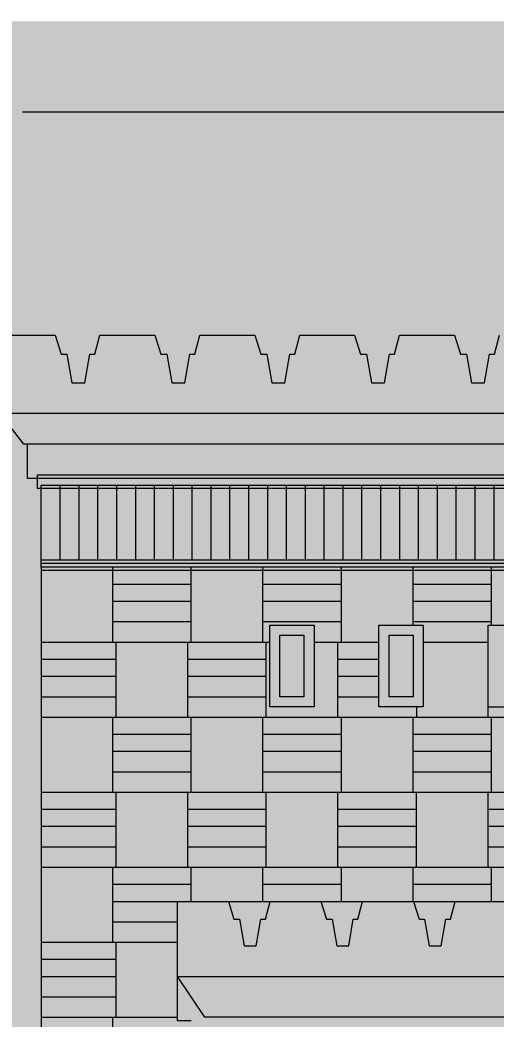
# Model space of a CAD drawing. Header units: millimetres. Extents: x -2412 to 16214, y -1176 to 12021.
# Drawn here: x 89 to 2219, y 7550 to 12021 of the extents above; entities that cross this region are included whole.
import ezdxf

# ---------------------------------------------------------------- set-up
doc = ezdxf.new("R2010")
doc.units = ezdxf.units.MM
for name, color, linetype, lineweight, true_color in [('00_WHITE_BACKGROUND', 7, 'Continuous', 18, 0xffffff), ('01_STRUCTURE', 7, 'Continuous', 18, 0x000000), ('02_CORNICES', 7, 'Continuous', 18, 0x000000), ('03_FRAMES_DOORS', 7, 'Continuous', 18, 0x000000), ('05_STONE_JOINTS', 7, 'Continuous', 18, 0x000000), ('09_ESTIMATED_DIMS', 7, 'Continuous', 18, 0x000000)]:
    doc.layers.add(name, color=color, linetype=linetype, lineweight=lineweight, true_color=true_color)
doc.dimstyles.get("Standard").update_dxf_attribs({"dimtxt": 2.5, "dimasz": 2.5, "dimexe": 1.25, "dimexo": 0.625, "dimtad": 1, "dimcen": 2.5, "dimazin": 3, "dimtfac": 1, "dimtmove": 0, "dimatfit": 3})

msp = doc.modelspace()

# ---------------------------------------------------------------- linework, layer by layer
at = {"layer": '00_WHITE_BACKGROUND', "lineweight": 18, "true_color": 0xffffff}
msp.add_solid([(-2412.2137, -1175.5725), (16213.7405, -1175.5725), (-2412.2137, 12015.2672), (16213.7405, 12015.2672)], dxfattribs=at)
at = {"layer": '01_STRUCTURE', "color": 7, "lineweight": 18, "true_color": 0x000000}
msp.add_lwpolyline([(4992.3664, 9587.7863), (183.2061, 9587.7863)], dxfattribs=at)
at = {"layer": '02_CORNICES', "color": 7, "lineweight": 18, "true_color": 0x000000}
for points in [[(0, 10610.687), (245.7252, 10610.687), (272.5344, 10525.1908), (299.3435, 10525.1908), (321.6794, 10396.9466), (379.7557, 10396.9466), (402.1069, 10525.1908), (424.4427, 10525.1908), (446.7786, 10610.687), (692.5038, 10610.687), (719.313, 10525.1908), (746.1221, 10525.1908), (768.458, 10396.9466), (826.5496, 10396.9466), (848.8855, 10525.1908), (871.2214, 10525.1908), (893.5573, 10610.687), (1139.2824, 10610.687), (1166.0916, 10525.1908), (1192.9008, 10525.1908), (1215.2366, 10396.9466), (1273.3282, 10396.9466), (1295.6641, 10525.1908), (1318, 10525.1908), (1340.3359, 10610.687), (1586.0611, 10610.687), (1612.8702, 10525.1908), (1639.6794, 10525.1908), (1662.0153, 10396.9466), (1720.1069, 10396.9466), (1742.4427, 10525.1908), (1764.7786, 10525.1908), (1787.1145, 10610.687), (2032.855, 10610.687), (2059.6489, 10525.1908), (2086.458, 10525.1908), (2108.7939, 10396.9466), (2166.8855, 10396.9466), (2189.2214, 10525.1908), (2211.5573, 10525.1908), (2233.8931, 10610.687)], [(5160.3053, 10259.542), (0, 10259.542)], [(122.1374, 10122.1374), (106.8702, 10122.1374), (0, 10259.542)], [(5007.6336, 10122.1374), (122.1374, 10122.1374)], [(167.9389, 9969.4656), (122.1374, 9969.4656), (122.1374, 10122.1374)], [(167.9389, 9969.4656), (167.9389, 9984.7328), (5007.6336, 9984.7328)], [(5007.6336, 9969.4656), (167.9389, 9969.4656)], [(183.2061, 9923.6641), (167.9389, 9923.6641), (167.9389, 9969.4656)], [(183.2061, 9923.6641), (183.2061, 9938.9313), (267.5725, 9938.9313)], [(267.5725, 9938.9313), (351.9542, 9938.9313)], [(267.5725, 9938.9313), (267.5725, 9923.6641)], [(351.9542, 9938.9313), (436.3206, 9938.9313)], [(351.9542, 9938.9313), (351.9542, 9923.6641)], [(436.3206, 9938.9313), (520.687, 9938.9313)], [(436.3206, 9938.9313), (436.3206, 9923.6641)], [(520.687, 9938.9313), (605.0687, 9938.9313)], [(520.687, 9938.9313), (520.687, 9923.6641)], [(605.0687, 9938.9313), (689.4351, 9938.9313)], [(605.0687, 9938.9313), (605.0687, 9923.6641)], [(689.4351, 9938.9313), (773.8015, 9938.9313)], [(689.4351, 9938.9313), (689.4351, 9923.6641)], [(773.8015, 9938.9313), (858.1832, 9938.9313)], [(773.8015, 9938.9313), (773.8015, 9923.6641)], [(858.1832, 9938.9313), (942.5496, 9938.9313)], [(858.1832, 9938.9313), (858.1832, 9923.6641)], [(942.5496, 9938.9313), (1026.916, 9938.9313)], [(942.5496, 9938.9313), (942.5496, 9923.6641)], [(1026.916, 9938.9313), (1111.2824, 9938.9313)], [(1026.916, 9938.9313), (1026.916, 9923.6641)], [(1111.2824, 9938.9313), (1195.6641, 9938.9313)], [(1111.2824, 9938.9313), (1111.2824, 9923.6641)], [(1195.6641, 9938.9313), (1280.0305, 9938.9313)], [(1195.6641, 9938.9313), (1195.6641, 9923.6641)], [(1280.0305, 9938.9313), (1364.3969, 9938.9313)], [(1280.0305, 9938.9313), (1280.0305, 9923.6641)], [(1364.3969, 9938.9313), (1448.7786, 9938.9313)], [(1364.3969, 9938.9313), (1364.3969, 9923.6641)], [(1448.7786, 9938.9313), (1533.145, 9938.9313)], [(1448.7786, 9938.9313), (1448.7786, 9923.6641)], [(1533.145, 9938.9313), (1617.5115, 9938.9313)], [(1533.145, 9938.9313), (1533.145, 9923.6641)], [(1617.5115, 9938.9313), (1701.8931, 9938.9313)], [(1617.5115, 9938.9313), (1617.5115, 9923.6641)], [(1701.8931, 9938.9313), (1786.2595, 9938.9313)], [(1701.8931, 9938.9313), (1701.8931, 9923.6641)], [(1786.2595, 9938.9313), (1870.626, 9938.9313)], [(1786.2595, 9938.9313), (1786.2595, 9923.6641)], [(1870.626, 9938.9313), (1955.0076, 9938.9313)], [(1870.626, 9938.9313), (1870.626, 9923.6641)], [(1955.0076, 9938.9313), (2039.374, 9938.9313)], [(1955.0076, 9938.9313), (1955.0076, 9923.6641)], [(2039.374, 9938.9313), (2123.7405, 9938.9313)], [(2039.374, 9938.9313), (2039.374, 9923.6641)], [(2123.7405, 9938.9313), (2208.1221, 9938.9313)], [(2123.7405, 9938.9313), (2123.7405, 9923.6641)], [(2208.1221, 9938.9313), (2292.4885, 9938.9313)], [(2208.1221, 9938.9313), (2208.1221, 9923.6641)], [(267.5725, 9923.6641), (183.2061, 9923.6641)], [(183.2061, 9603.0534), (183.2061, 9923.6641)], [(351.9542, 9923.6641), (267.5725, 9923.6641)], [(267.5725, 9923.6641), (267.5725, 9603.0534)], [(436.3206, 9923.6641), (351.9542, 9923.6641)], [(351.9542, 9923.6641), (351.9542, 9603.0534)], [(520.687, 9923.6641), (436.3206, 9923.6641)], [(436.3206, 9923.6641), (436.3206, 9603.0534)], [(605.0687, 9923.6641), (520.687, 9923.6641)], [(520.687, 9923.6641), (520.687, 9603.0534)], [(689.4351, 9923.6641), (605.0687, 9923.6641)], [(605.0687, 9923.6641), (605.0687, 9603.0534)], [(773.8015, 9923.6641), (689.4351, 9923.6641)], [(689.4351, 9923.6641), (689.4351, 9603.0534)], [(858.1832, 9923.6641), (773.8015, 9923.6641)], [(773.8015, 9923.6641), (773.8015, 9603.0534)], [(942.5496, 9923.6641), (858.1832, 9923.6641)], [(858.1832, 9923.6641), (858.1832, 9603.0534)], [(1026.916, 9923.6641), (942.5496, 9923.6641)], [(942.5496, 9923.6641), (942.5496, 9603.0534)], [(1111.2824, 9923.6641), (1026.916, 9923.6641)], [(1026.916, 9923.6641), (1026.916, 9603.0534)], [(1195.6641, 9923.6641), (1111.2824, 9923.6641)], [(1111.2824, 9923.6641), (1111.2824, 9603.0534)], [(1280.0305, 9923.6641), (1195.6641, 9923.6641)], [(1195.6641, 9923.6641), (1195.6641, 9603.0534)], [(1364.3969, 9923.6641), (1280.0305, 9923.6641)], [(1280.0305, 9923.6641), (1280.0305, 9603.0534)], [(1448.7786, 9923.6641), (1364.3969, 9923.6641)], [(1364.3969, 9923.6641), (1364.3969, 9603.0534)], [(1533.145, 9923.6641), (1448.7786, 9923.6641)], [(1448.7786, 9923.6641), (1448.7786, 9603.0534)], [(1617.5115, 9923.6641), (1533.145, 9923.6641)], [(1533.145, 9923.6641), (1533.145, 9603.0534)], [(1701.8931, 9923.6641), (1617.5115, 9923.6641)], [(1617.5115, 9923.6641), (1617.5115, 9603.0534)], [(1786.2595, 9923.6641), (1701.8931, 9923.6641)], [(1701.8931, 9923.6641), (1701.8931, 9603.0534)], [(1870.626, 9923.6641), (1786.2595, 9923.6641)], [(1786.2595, 9923.6641), (1786.2595, 9603.0534)], [(1955.0076, 9923.6641), (1870.626, 9923.6641)], [(1870.626, 9923.6641), (1870.626, 9603.0534)], [(2039.374, 9923.6641), (1955.0076, 9923.6641)], [(1955.0076, 9923.6641), (1955.0076, 9603.0534)], [(2123.7405, 9923.6641), (2039.374, 9923.6641)], [(2039.374, 9923.6641), (2039.374, 9603.0534)], [(2208.1221, 9923.6641), (2123.7405, 9923.6641)], [(2123.7405, 9923.6641), (2123.7405, 9603.0534)], [(2292.4885, 9923.6641), (2208.1221, 9923.6641)], [(2208.1221, 9923.6641), (2208.1221, 9603.0534)], [(267.5725, 9603.0534), (183.2061, 9603.0534)], [(183.2061, 9572.5191), (183.2061, 9587.7863), (183.2061, 9603.0534)], [(351.9542, 9603.0534), (267.5725, 9603.0534)], [(436.3206, 9603.0534), (351.9542, 9603.0534)], [(520.687, 9603.0534), (436.3206, 9603.0534)], [(605.0687, 9603.0534), (520.687, 9603.0534)], [(689.4351, 9603.0534), (605.0687, 9603.0534)], [(773.8015, 9603.0534), (689.4351, 9603.0534)], [(858.1832, 9603.0534), (773.8015, 9603.0534)], [(942.5496, 9603.0534), (858.1832, 9603.0534)], [(1026.916, 9603.0534), (942.5496, 9603.0534)], [(1111.2824, 9603.0534), (1026.916, 9603.0534)], [(1195.6641, 9603.0534), (1111.2824, 9603.0534)], [(1280.0305, 9603.0534), (1195.6641, 9603.0534)], [(1364.3969, 9603.0534), (1280.0305, 9603.0534)], [(1448.7786, 9603.0534), (1364.3969, 9603.0534)], [(1533.145, 9603.0534), (1448.7786, 9603.0534)], [(1617.5115, 9603.0534), (1533.145, 9603.0534)], [(1701.8931, 9603.0534), (1617.5115, 9603.0534)], [(1786.2595, 9603.0534), (1701.8931, 9603.0534)], [(1870.626, 9603.0534), (1786.2595, 9603.0534)], [(1955.0076, 9603.0534), (1870.626, 9603.0534)], [(2039.374, 9603.0534), (1955.0076, 9603.0534)], [(2123.7405, 9603.0534), (2039.374, 9603.0534)], [(2208.1221, 9603.0534), (2123.7405, 9603.0534)], [(2292.4885, 9603.0534), (2208.1221, 9603.0534)], [(4992.3664, 9557.2519), (4885.4962, 9557.2519), (4534.3511, 9557.2519), (4213.7405, 9557.2519), (3862.5954, 9557.2519), (3541.9847, 9557.2519), (3190.8397, 9557.2519), (2870.229, 9557.2519), (2519.084, 9557.2519), (2198.4733, 9557.2519), (1847.3282, 9557.2519), (1526.7176, 9557.2519), (1175.5725, 9557.2519), (854.9618, 9557.2519), (503.8168, 9557.2519), (183.2061, 9557.2519)], [(1021.5267, 8076.3359), (1046.3511, 7996.9466), (1071.1908, 7996.9466), (1091.8779, 7877.8626), (1145.6947, 7877.8626), (1166.3817, 7996.9466), (1187.084, 7996.9466), (1207.771, 8076.3359)], [(1435.4046, 8076.3359), (1460.2443, 7996.9466), (1485.0687, 7996.9466), (1505.7557, 7877.8626), (1559.5725, 7877.8626), (1580.2595, 7996.9466), (1600.9618, 7996.9466), (1621.6489, 8076.3359)], [(1847.3282, 8076.3359), (1849.2824, 8076.3359), (1874.1221, 7996.9466), (1898.9466, 7996.9466), (1919.6336, 7877.8626), (1973.4504, 7877.8626), (1994.1374, 7996.9466), (2014.8397, 7996.9466), (2035.5267, 8076.3359), (2198.4733, 8076.3359), (2263.1603, 8076.3359)]]:
    msp.add_lwpolyline(points, dxfattribs=at)
msp.add_lwpolyline([(5160.3053, 7740.458), (5038.1679, 7557.2519), (916.0305, 7557.2519), (793.8931, 7740.458)], close=True, dxfattribs=at)
at = {"layer": '03_FRAMES_DOORS', "color": 7, "lineweight": 18, "true_color": 0x000000}
for points in [[(1251.9084, 9267.1756), (1358.7786, 9267.1756), (1358.7786, 8992.3664), (1251.9084, 8992.3664)], [(1740.458, 9267.1756), (1847.3282, 9267.1756), (1847.3282, 8992.3664), (1740.458, 8992.3664)]]:
    msp.add_lwpolyline(points, close=True, dxfattribs=at)
for points in [[(1404.5802, 9236.6412), (1404.5802, 8946.5649), (1206.1069, 8946.5649), (1206.1069, 9236.6412)], [(2183.2061, 8946.5649), (2183.2061, 9236.6412)], [(1862.5954, 8946.5649), (1694.6565, 8946.5649), (1694.6565, 8992.3664), (1694.6565, 9083.9695), (1694.6565, 9160.3053)]]:
    msp.add_lwpolyline(points, dxfattribs=at)
at = {"layer": '05_STONE_JOINTS', "color": 7, "lineweight": 18, "true_color": 0x000000}
for points in [[(503.8168, 9572.5191), (183.2061, 9572.5191), (183.2061, 9557.2519), (183.2061, 9236.6412)], [(854.9618, 9572.5191), (503.8168, 9572.5191)], [(503.8168, 9496.1832), (503.8168, 9557.2519), (503.8168, 9572.5191)], [(1175.5725, 9572.5191), (854.9618, 9572.5191)], [(854.9618, 9496.1832), (854.9618, 9557.2519), (854.9618, 9572.5191)], [(1526.7176, 9572.5191), (1175.5725, 9572.5191)], [(1175.5725, 9496.1832), (1175.5725, 9557.2519), (1175.5725, 9572.5191)], [(1847.3282, 9572.5191), (1526.7176, 9572.5191)], [(1526.7176, 9496.1832), (1526.7176, 9557.2519), (1526.7176, 9572.5191)], [(2198.4733, 9572.5191), (1847.3282, 9572.5191)], [(1847.3282, 9496.1832), (1847.3282, 9557.2519), (1847.3282, 9572.5191)], [(2519.084, 9572.5191), (2198.4733, 9572.5191)], [(2198.4733, 9496.1832), (2198.4733, 9557.2519), (2198.4733, 9572.5191)], [(503.8168, 9496.1832), (854.9618, 9496.1832)], [(503.8168, 9419.8473), (503.8168, 9496.1832)], [(854.9618, 9419.8473), (854.9618, 9496.1832)], [(1175.5725, 9496.1832), (1526.7176, 9496.1832)], [(1175.5725, 9419.8473), (1175.5725, 9496.1832)], [(1526.7176, 9419.8473), (1526.7176, 9496.1832)], [(1847.3282, 9496.1832), (2198.4733, 9496.1832)], [(1847.3282, 9419.8473), (1847.3282, 9496.1832)], [(2198.4733, 9419.8473), (2198.4733, 9496.1832)], [(503.8168, 9419.8473), (854.9618, 9419.8473)], [(503.8168, 9328.2443), (503.8168, 9419.8473)], [(854.9618, 9328.2443), (854.9618, 9419.8473)], [(1175.5725, 9419.8473), (1526.7176, 9419.8473)], [(1175.5725, 9328.2443), (1175.5725, 9419.8473)], [(1526.7176, 9328.2443), (1526.7176, 9419.8473)], [(1847.3282, 9419.8473), (2198.4733, 9419.8473)], [(1847.3282, 9328.2443), (1847.3282, 9419.8473)], [(2198.4733, 9328.2443), (2198.4733, 9419.8473)], [(503.8168, 9328.2443), (854.9618, 9328.2443)], [(503.8168, 9236.6412), (503.8168, 9328.2443)], [(854.9618, 9236.6412), (854.9618, 9328.2443)], [(1175.5725, 9328.2443), (1526.7176, 9328.2443)], [(1175.5725, 9236.6412), (1175.5725, 9328.2443)], [(1190.8397, 9236.6412), (1206.1069, 9236.6412), (1206.1069, 9312.9771), (1404.5802, 9312.9771), (1404.5802, 9236.6412), (1511.4504, 9236.6412)], [(1526.7176, 9236.6412), (1526.7176, 9328.2443)], [(1694.6565, 9236.6412), (1694.6565, 9312.9771), (1847.3282, 9312.9771)], [(1847.3282, 9328.2443), (2198.4733, 9328.2443)], [(1847.3282, 9312.9771), (1847.3282, 9328.2443)], [(1847.3282, 9312.9771), (1893.1298, 9312.9771), (1893.1298, 9236.6412)], [(1893.1298, 9236.6412), (2183.2061, 9236.6412), (2183.2061, 9312.9771), (2198.4733, 9312.9771)], [(2198.4733, 9312.9771), (2198.4733, 9328.2443)], [(2198.4733, 9312.9771), (2381.6794, 9312.9771), (2381.6794, 9236.6412)], [(183.2061, 9236.6412), (503.8168, 9236.6412)], [(183.2061, 9236.6412), (183.2061, 9160.3053)], [(503.8168, 9236.6412), (519.084, 9236.6412)], [(519.084, 9236.6412), (839.6947, 9236.6412)], [(519.084, 9160.3053), (519.084, 9236.6412)], [(839.6947, 9236.6412), (854.9618, 9236.6412)], [(839.6947, 9160.3053), (839.6947, 9236.6412)], [(854.9618, 9236.6412), (1175.5725, 9236.6412)], [(1175.5725, 9236.6412), (1190.8397, 9236.6412)], [(1190.8397, 9160.3053), (1190.8397, 9236.6412)], [(1511.4504, 9236.6412), (1526.7176, 9236.6412)], [(1511.4504, 9160.3053), (1511.4504, 9236.6412)], [(1511.4504, 9160.3053), (1694.6565, 9160.3053), (1694.6565, 9236.6412)], [(1526.7176, 9236.6412), (1694.6565, 9236.6412)], [(1893.1298, 9236.6412), (1893.1298, 8946.5649), (1862.5954, 8946.5649), (1862.5954, 8900.7634)], [(183.2061, 9160.3053), (519.084, 9160.3053)], [(183.2061, 9160.3053), (183.2061, 9083.9695)], [(519.084, 9083.9695), (519.084, 9160.3053)], [(839.6947, 9160.3053), (1190.8397, 9160.3053)], [(839.6947, 9083.9695), (839.6947, 9160.3053)], [(1190.8397, 9083.9695), (1190.8397, 9160.3053)], [(1511.4504, 9083.9695), (1511.4504, 9160.3053)], [(183.2061, 9083.9695), (519.084, 9083.9695)], [(183.2061, 9083.9695), (183.2061, 8992.3664)], [(519.084, 8992.3664), (519.084, 9083.9695)], [(839.6947, 9083.9695), (1190.8397, 9083.9695)], [(839.6947, 8992.3664), (839.6947, 9083.9695)], [(1190.8397, 8992.3664), (1190.8397, 9083.9695)], [(1511.4504, 9083.9695), (1694.6565, 9083.9695)], [(1511.4504, 8992.3664), (1511.4504, 9083.9695)], [(183.2061, 8992.3664), (519.084, 8992.3664)], [(183.2061, 8992.3664), (183.2061, 8900.7634)], [(519.084, 8900.7634), (519.084, 8992.3664)], [(839.6947, 8992.3664), (1190.8397, 8992.3664)], [(839.6947, 8900.7634), (839.6947, 8992.3664)], [(1190.8397, 8900.7634), (1190.8397, 8992.3664)], [(1511.4504, 8992.3664), (1694.6565, 8992.3664)], [(1511.4504, 8900.7634), (1511.4504, 8992.3664)], [(2183.2061, 8900.7634), (2183.2061, 8946.5649), (2381.6794, 8946.5649), (2381.6794, 8992.3664), (2534.3511, 8992.3664)], [(183.2061, 8900.7634), (503.8168, 8900.7634)], [(183.2061, 8900.7634), (183.2061, 8564.8855)], [(503.8168, 8900.7634), (519.084, 8900.7634)], [(503.8168, 8824.4275), (503.8168, 8900.7634)], [(519.084, 8900.7634), (839.6947, 8900.7634)], [(839.6947, 8900.7634), (854.9618, 8900.7634)], [(854.9618, 8900.7634), (1175.5725, 8900.7634)], [(854.9618, 8824.4275), (854.9618, 8900.7634)], [(1175.5725, 8900.7634), (1190.8397, 8900.7634)], [(1175.5725, 8824.4275), (1175.5725, 8900.7634)], [(1190.8397, 8900.7634), (1511.4504, 8900.7634)], [(1511.4504, 8900.7634), (1526.7176, 8900.7634)], [(1526.7176, 8900.7634), (1847.3282, 8900.7634)], [(1526.7176, 8824.4275), (1526.7176, 8900.7634)], [(1847.3282, 8900.7634), (1862.5954, 8900.7634)], [(1847.3282, 8824.4275), (1847.3282, 8900.7634)], [(1862.5954, 8900.7634), (2183.2061, 8900.7634)], [(2183.2061, 8900.7634), (2198.4733, 8900.7634)], [(2198.4733, 8900.7634), (2519.084, 8900.7634)], [(2198.4733, 8824.4275), (2198.4733, 8900.7634)], [(503.8168, 8824.4275), (854.9618, 8824.4275)], [(503.8168, 8748.0916), (503.8168, 8824.4275)], [(854.9618, 8748.0916), (854.9618, 8824.4275)], [(1175.5725, 8824.4275), (1526.7176, 8824.4275)], [(1175.5725, 8748.0916), (1175.5725, 8824.4275)], [(1526.7176, 8748.0916), (1526.7176, 8824.4275)], [(1847.3282, 8824.4275), (2198.4733, 8824.4275)], [(1847.3282, 8748.0916), (1847.3282, 8824.4275)], [(2198.4733, 8748.0916), (2198.4733, 8824.4275)], [(503.8168, 8748.0916), (854.9618, 8748.0916)], [(503.8168, 8656.4885), (503.8168, 8748.0916)], [(854.9618, 8656.4885), (854.9618, 8748.0916)], [(1175.5725, 8748.0916), (1526.7176, 8748.0916)], [(1175.5725, 8656.4885), (1175.5725, 8748.0916)], [(1526.7176, 8656.4885), (1526.7176, 8748.0916)], [(1847.3282, 8748.0916), (2198.4733, 8748.0916)], [(1847.3282, 8656.4885), (1847.3282, 8748.0916)], [(2198.4733, 8656.4885), (2198.4733, 8748.0916)], [(503.8168, 8656.4885), (854.9618, 8656.4885)], [(503.8168, 8564.8855), (503.8168, 8656.4885)], [(854.9618, 8564.8855), (854.9618, 8656.4885)], [(1175.5725, 8656.4885), (1526.7176, 8656.4885)], [(1175.5725, 8564.8855), (1175.5725, 8656.4885)], [(1526.7176, 8564.8855), (1526.7176, 8656.4885)], [(1847.3282, 8656.4885), (2198.4733, 8656.4885)], [(1847.3282, 8564.8855), (1847.3282, 8656.4885)], [(2198.4733, 8564.8855), (2198.4733, 8656.4885)], [(183.2061, 8564.8855), (503.8168, 8564.8855)], [(183.2061, 8564.8855), (183.2061, 8488.5496)], [(503.8168, 8564.8855), (519.084, 8564.8855)], [(519.084, 8564.8855), (839.6947, 8564.8855)], [(519.084, 8488.5496), (519.084, 8564.8855)], [(839.6947, 8564.8855), (854.9618, 8564.8855)], [(839.6947, 8488.5496), (839.6947, 8564.8855)], [(854.9618, 8564.8855), (1175.5725, 8564.8855)], [(1175.5725, 8564.8855), (1190.8397, 8564.8855)], [(1190.8397, 8564.8855), (1511.4504, 8564.8855)], [(1190.8397, 8488.5496), (1190.8397, 8564.8855)], [(1511.4504, 8564.8855), (1526.7176, 8564.8855)], [(1511.4504, 8488.5496), (1511.4504, 8564.8855)], [(1526.7176, 8564.8855), (1847.3282, 8564.8855)], [(1847.3282, 8564.8855), (1862.5954, 8564.8855)], [(1862.5954, 8564.8855), (2183.2061, 8564.8855)], [(1862.5954, 8488.5496), (1862.5954, 8564.8855)], [(2183.2061, 8564.8855), (2198.4733, 8564.8855)], [(2183.2061, 8488.5496), (2183.2061, 8564.8855)], [(2198.4733, 8564.8855), (2519.084, 8564.8855)], [(183.2061, 8488.5496), (519.084, 8488.5496)], [(183.2061, 8488.5496), (183.2061, 8412.2137)], [(519.084, 8412.2137), (519.084, 8488.5496)], [(839.6947, 8488.5496), (1190.8397, 8488.5496)], [(839.6947, 8412.2137), (839.6947, 8488.5496)], [(1190.8397, 8412.2137), (1190.8397, 8488.5496)], [(1511.4504, 8488.5496), (1862.5954, 8488.5496)], [(1511.4504, 8412.2137), (1511.4504, 8488.5496)], [(1862.5954, 8412.2137), (1862.5954, 8488.5496)], [(2183.2061, 8488.5496), (2534.3511, 8488.5496)], [(2183.2061, 8412.2137), (2183.2061, 8488.5496)], [(183.2061, 8412.2137), (519.084, 8412.2137)], [(183.2061, 8412.2137), (183.2061, 8320.6107)], [(519.084, 8320.6107), (519.084, 8412.2137)], [(839.6947, 8412.2137), (1190.8397, 8412.2137)], [(839.6947, 8320.6107), (839.6947, 8412.2137)], [(1190.8397, 8320.6107), (1190.8397, 8412.2137)], [(1511.4504, 8412.2137), (1862.5954, 8412.2137)], [(1511.4504, 8320.6107), (1511.4504, 8412.2137)], [(1862.5954, 8320.6107), (1862.5954, 8412.2137)], [(2183.2061, 8412.2137), (2534.3511, 8412.2137)], [(2183.2061, 8320.6107), (2183.2061, 8412.2137)], [(183.2061, 8320.6107), (519.084, 8320.6107)], [(183.2061, 8320.6107), (183.2061, 8229.0076)], [(519.084, 8229.0076), (519.084, 8320.6107)], [(839.6947, 8320.6107), (1190.8397, 8320.6107)], [(839.6947, 8229.0076), (839.6947, 8320.6107)], [(1190.8397, 8229.0076), (1190.8397, 8320.6107)], [(1511.4504, 8320.6107), (1862.5954, 8320.6107)], [(1511.4504, 8229.0076), (1511.4504, 8320.6107)], [(1862.5954, 8229.0076), (1862.5954, 8320.6107)], [(2183.2061, 8320.6107), (2534.3511, 8320.6107)], [(2183.2061, 8229.0076), (2183.2061, 8320.6107)], [(183.2061, 8229.0076), (503.8168, 8229.0076)], [(183.2061, 8229.0076), (183.2061, 7893.1298)], [(503.8168, 8229.0076), (519.084, 8229.0076)], [(503.8168, 8152.6718), (503.8168, 8229.0076)], [(519.084, 8229.0076), (839.6947, 8229.0076)], [(839.6947, 8229.0076), (854.9618, 8229.0076)], [(854.9618, 8229.0076), (1175.5725, 8229.0076)], [(854.9618, 8152.6718), (854.9618, 8229.0076)], [(1175.5725, 8229.0076), (1190.8397, 8229.0076)], [(1175.5725, 8152.6718), (1175.5725, 8229.0076)], [(1190.8397, 8229.0076), (1511.4504, 8229.0076)], [(1511.4504, 8229.0076), (1526.7176, 8229.0076)], [(1526.7176, 8229.0076), (1847.3282, 8229.0076)], [(1526.7176, 8152.6718), (1526.7176, 8229.0076)], [(1847.3282, 8229.0076), (1862.5954, 8229.0076)], [(1847.3282, 8152.6718), (1847.3282, 8229.0076)], [(1862.5954, 8229.0076), (2183.2061, 8229.0076)], [(2183.2061, 8229.0076), (2198.4733, 8229.0076)], [(2198.4733, 8229.0076), (2519.084, 8229.0076)], [(2198.4733, 8152.6718), (2198.4733, 8229.0076)], [(503.8168, 8152.6718), (854.9618, 8152.6718)], [(503.8168, 8076.3359), (503.8168, 8152.6718)], [(854.9618, 8076.3359), (854.9618, 8152.6718)], [(1175.5725, 8152.6718), (1526.7176, 8152.6718)], [(1175.5725, 8076.3359), (1175.5725, 8152.6718)], [(1526.7176, 8076.3359), (1526.7176, 8152.6718)], [(1526.7176, 8076.3359), (1621.6489, 8076.3359), (1847.3282, 8076.3359), (1847.3282, 8152.6718)], [(1847.3282, 8152.6718), (2198.4733, 8152.6718)], [(2198.4733, 8076.3359), (2198.4733, 8152.6718)], [(503.8168, 8076.3359), (793.8931, 8076.3359)], [(503.8168, 7984.7328), (503.8168, 8076.3359)], [(793.8931, 8076.3359), (854.9618, 8076.3359)], [(793.8931, 7984.7328), (793.8931, 8076.3359)], [(854.9618, 8076.3359), (1021.5267, 8076.3359), (1175.5725, 8076.3359)], [(1175.5725, 8076.3359), (1207.771, 8076.3359), (1435.4046, 8076.3359), (1526.7176, 8076.3359)], [(1849.2824, 8076.3359), (2035.5267, 8076.3359)], [(503.8168, 7984.7328), (793.8931, 7984.7328)], [(503.8168, 7893.1298), (503.8168, 7984.7328)], [(793.8931, 7893.1298), (793.8931, 7984.7328)], [(183.2061, 7893.1298), (503.8168, 7893.1298)], [(183.2061, 7893.1298), (183.2061, 7816.7939)], [(503.8168, 7893.1298), (519.084, 7893.1298)], [(519.084, 7893.1298), (793.8931, 7893.1298)], [(519.084, 7816.7939), (519.084, 7893.1298)], [(793.8931, 7557.2519), (793.8931, 7740.458), (793.8931, 7893.1298)], [(183.2061, 7816.7939), (519.084, 7816.7939)], [(183.2061, 7816.7939), (183.2061, 7740.458)], [(519.084, 7740.458), (519.084, 7816.7939)], [(183.2061, 7740.458), (519.084, 7740.458)], [(183.2061, 7740.458), (183.2061, 7648.855)], [(519.084, 7648.855), (519.084, 7740.458)], [(183.2061, 7648.855), (519.084, 7648.855)], [(183.2061, 7648.855), (183.2061, 7557.2519)], [(519.084, 7557.2519), (519.084, 7648.855)], [(183.2061, 7557.2519), (503.8168, 7557.2519)], [(183.2061, 7557.2519), (183.2061, 7221.374)], [(503.8168, 7557.2519), (519.084, 7557.2519)], [(503.8168, 7496.1832), (503.8168, 7557.2519)], [(519.084, 7557.2519), (793.8931, 7557.2519)], [(854.9618, 7541.9847), (793.8931, 7541.9847), (793.8931, 7557.2519)]]:
    msp.add_lwpolyline(points, dxfattribs=at)

# ---------------------------------------------------------------- dimensions: what is measured, and where the dimension line sits
at = {"layer": '09_ESTIMATED_DIMS', "lineweight": 18, "true_color": 0x000000}
msp.add_linear_dim(base=(0, 11610.687), p1=(0, 10610.687), p2=(14000, 8076.3359), text='<> mm (est.)', dimstyle='Standard', override={"dimtxt": 145, "dimasz": 100, "dimexe": 65, "dimexo": 75, "dimtad": 1, "dimdec": 0, "dimclrd": 0, "dimclre": 0, "dimclrt": 0, "dimlwd": 18, "dimlwe": 18}, dxfattribs=at).render()

doc.saveas('drawing.dxf')
